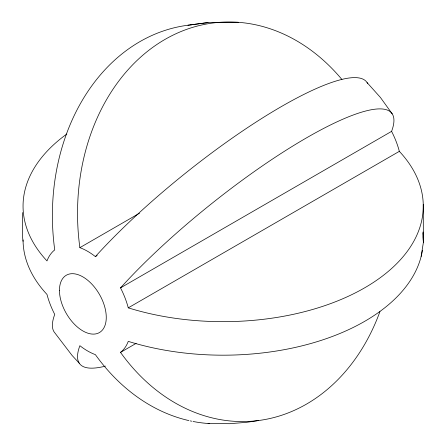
<?xml version="1.0" encoding="UTF-8"?>
<svg xmlns="http://www.w3.org/2000/svg" width="446" height="446" viewBox="0 0 446 446"><rect width="100%" height="100%" fill="white"/><g stroke="black" fill="none" stroke-linecap="round" stroke-linejoin="round"><path stroke-width="0.67" d="M421.152 256.422L423.36 242.557L423.254 204.48M97.183 255.552L95.377 256.595A61.03 35.234 60 0 0 79.873 247.647L139.509 213.216M120.515 287.871L391.588 131.369A61.03 35.234 60 0 1 399.343 151.345A200.109 115.531 0 0 1 364.661 287.826A200.109 115.531 0 0 1 128.264 307.846A61.03 35.234 60 0 0 120.515 287.871A200.109 42.292 -38.8 0 1 306.48 137.875A200.109 42.292 -38.8 0 1 391.588 131.369M128.264 307.846L399.343 151.345M422.418 250.312A200.109 115.531 0 0 1 128.264 341.368A61.03 35.234 60 0 1 120.515 352.39L136.175 343.353M258.401 420.556L246.894 422.29L229.684 423.7L208.037 423.483M187.928 25.227L207.987 22.584L238.287 22.3M191.027 24.792L207.987 22.584M79.249 363.195L72.09 355.462L54.111 331.919A200.109 42.292 -38.8 0 1 54.735 314.413A61.03 35.234 60 0 1 46.986 294.438A200.109 115.531 0 0 1 23.053 239.937M367.075 82.588L380.444 97.49L392.218 113.864M23.075 241.303L22.64 237.896L22.64 212.552M423.02 231.97L423.36 242.557L423.02 232.896M379.936 311.598A200.109 157.823 84.9 0 1 120.515 352.39M79.873 247.647A200.109 157.823 84.9 0 1 159.384 42.833A200.109 157.823 84.9 0 1 341.92 79.483M105.468 366.11A200.109 42.292 -38.8 0 1 79.873 345.689A61.03 35.234 60 0 0 95.377 354.637A200.109 157.823 84.9 0 0 188.948 420.606M95.377 256.595A200.109 42.292 -38.8 0 1 260.09 119.5A200.109 42.292 -38.8 0 1 367.682 83.675M209.397 423.577A200.109 157.823 84.9 0 1 193.023 421.47M191.663 421.197A200.109 157.823 84.9 0 1 190.303 420.907M191.306 24.837A200.109 157.823 84.9 0 0 54.735 249.894A61.03 35.234 60 0 0 46.986 260.921A200.109 115.531 0 0 1 66.844 134.001M423.204 236.636A200.109 115.531 0 0 1 423.271 240.048M59.452 290.379A33.11 19.117 60 0 0 94.563 334.065A33.11 19.117 60 0 0 94.563 287.241A33.11 19.117 60 0 0 59.452 290.379"/></g></svg>
